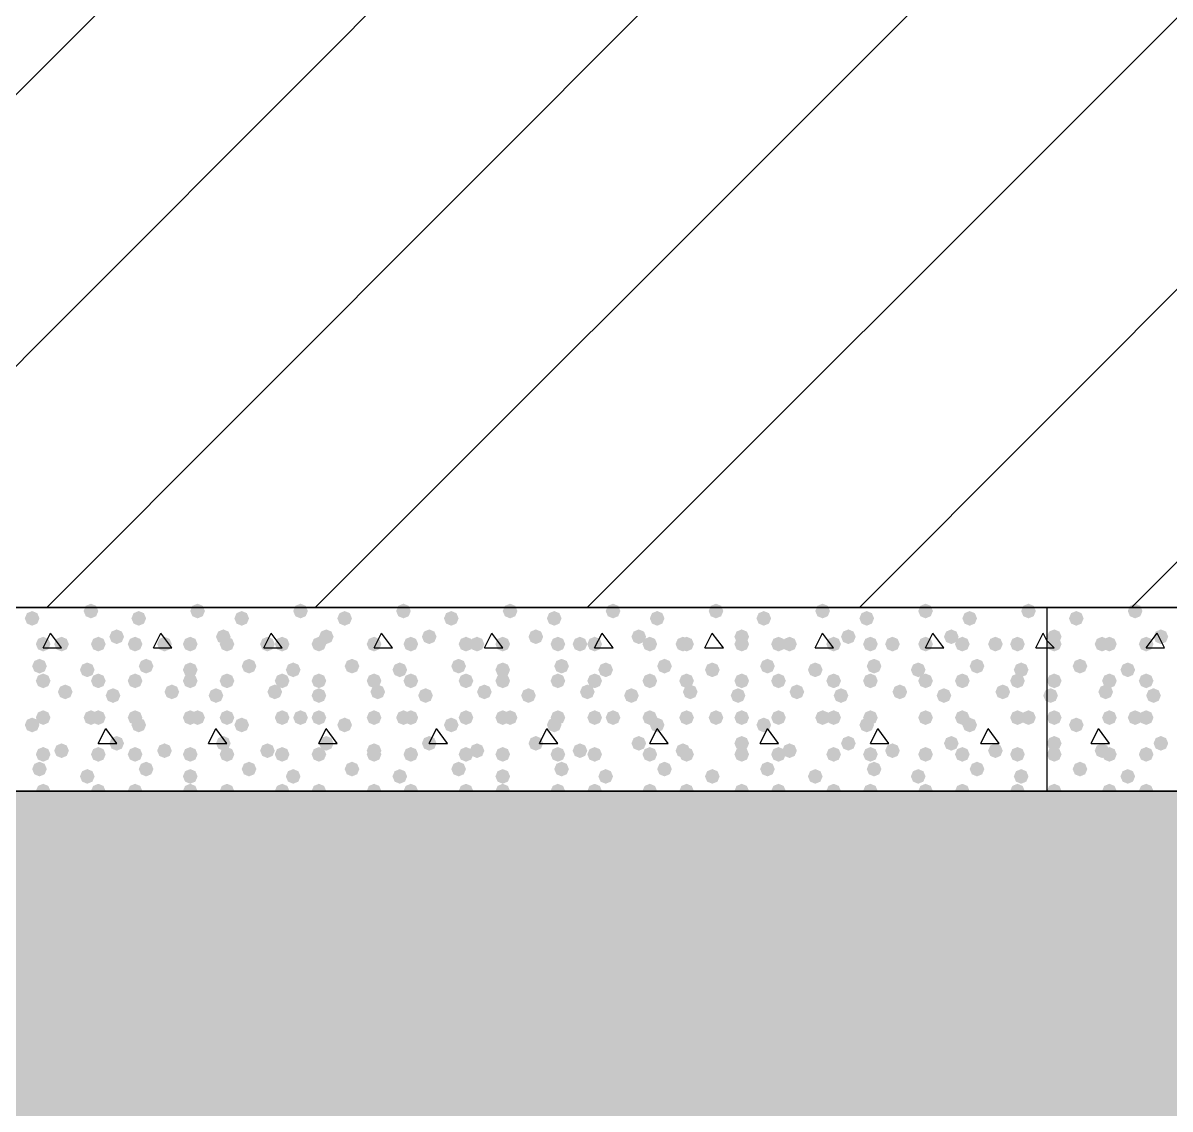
# Model space of a CAD drawing. Header units: millimetres. Extents: x 0 to 420, y 0 to 297.
# Drawn here: x 266.81 to 280.01, y 138.96 to 151.47 of the extents above; entities that cross this region are included whole.
import ezdxf

# ---------------------------------------------------------------- set-up
doc = ezdxf.new("R2010")
doc.units = ezdxf.units.MM
doc.layers.get('0').update_dxf_attribs({"linetype": 'CONTINUOUS'})

msp = doc.modelspace()

# ---------------------------------------------------------------- hatches: boundary and pattern name
at = {"true_color": 0x000008}
for points in [[(267.673667, 144.695333), (267.648796, 144.635537), (267.589, 144.610667), (267.529204, 144.635537), (267.504333, 144.695333), (267.529204, 144.755129), (267.589, 144.78), (267.648796, 144.755129)], [(268.901333, 144.695333), (268.876463, 144.635537), (268.816667, 144.610667), (268.756871, 144.635537), (268.732, 144.695333), (268.756871, 144.755129), (268.816667, 144.78), (268.876462, 144.755129)], [(270.086667, 144.695333), (270.061796, 144.635537), (270.002, 144.610667), (269.942204, 144.635537), (269.917333, 144.695333), (269.942204, 144.755129), (270.002, 144.78), (270.061796, 144.755129)], [(271.272, 144.695333), (271.247129, 144.635537), (271.187333, 144.610667), (271.127538, 144.635537), (271.102667, 144.695333), (271.127537, 144.755129), (271.187333, 144.78), (271.247129, 144.755129)], [(272.499667, 144.695333), (272.474796, 144.635537), (272.415, 144.610667), (272.355204, 144.635537), (272.330333, 144.695333), (272.355204, 144.755129), (272.415, 144.78), (272.474796, 144.755129)], [(273.685, 144.695333), (273.660129, 144.635537), (273.600333, 144.610667), (273.540538, 144.635537), (273.515667, 144.695333), (273.540537, 144.755129), (273.600333, 144.78), (273.660129, 144.755129)], [(274.870333, 144.695333), (274.845462, 144.635537), (274.785667, 144.610667), (274.725871, 144.635537), (274.701, 144.695333), (274.725871, 144.755129), (274.785667, 144.78), (274.845462, 144.755129)], [(276.098, 144.695333), (276.073129, 144.635537), (276.013333, 144.610667), (275.953538, 144.635537), (275.928667, 144.695333), (275.953537, 144.755129), (276.013333, 144.78), (276.073129, 144.755129)], [(277.283333, 144.695333), (277.258462, 144.635537), (277.198667, 144.610667), (277.138871, 144.635537), (277.114, 144.695333), (277.138871, 144.755129), (277.198667, 144.78), (277.258462, 144.755129)], [(278.468667, 144.695333), (278.443796, 144.635537), (278.384, 144.610667), (278.324204, 144.635537), (278.299333, 144.695333), (278.324204, 144.755129), (278.384, 144.78), (278.443796, 144.755129)], [(266.996333, 144.610667), (266.971462, 144.550871), (266.911667, 144.526), (266.851871, 144.550871), (266.827, 144.610667), (266.851871, 144.670462), (266.911667, 144.695333), (266.971462, 144.670463)], [(268.224, 144.610667), (268.199129, 144.550871), (268.139333, 144.526), (268.079538, 144.550871), (268.054667, 144.610667), (268.079537, 144.670462), (268.139333, 144.695333), (268.199129, 144.670463)], [(269.409333, 144.610667), (269.384462, 144.550871), (269.324667, 144.526), (269.264871, 144.550871), (269.24, 144.610667), (269.264871, 144.670462), (269.324667, 144.695333), (269.384462, 144.670463)], [(270.594667, 144.610667), (270.569796, 144.550871), (270.51, 144.526), (270.450204, 144.550871), (270.425333, 144.610667), (270.450204, 144.670462), (270.51, 144.695333), (270.569796, 144.670463)], [(271.822333, 144.610667), (271.797462, 144.550871), (271.737667, 144.526), (271.677871, 144.550871), (271.653, 144.610667), (271.677871, 144.670462), (271.737667, 144.695333), (271.797462, 144.670463)], [(273.007667, 144.610667), (272.982796, 144.550871), (272.923, 144.526), (272.863204, 144.550871), (272.838333, 144.610667), (272.863204, 144.670462), (272.923, 144.695333), (272.982796, 144.670463)], [(274.193, 144.610667), (274.168129, 144.550871), (274.108333, 144.526), (274.048537, 144.550871), (274.023667, 144.610667), (274.048537, 144.670462), (274.108333, 144.695333), (274.168129, 144.670463)], [(275.420667, 144.610667), (275.395796, 144.550871), (275.336, 144.526), (275.276204, 144.550871), (275.251333, 144.610667), (275.276204, 144.670462), (275.336, 144.695333), (275.395796, 144.670463)], [(276.606, 144.610667), (276.581129, 144.550871), (276.521333, 144.526), (276.461537, 144.550871), (276.436667, 144.610667), (276.461537, 144.670462), (276.521333, 144.695333), (276.581129, 144.670463)], [(277.791333, 144.610667), (277.766462, 144.550871), (277.706667, 144.526), (277.646871, 144.550871), (277.622, 144.610667), (277.646871, 144.670462), (277.706667, 144.695333), (277.766462, 144.670463)], [(267.123333, 144.314333), (267.098462, 144.254537), (267.038667, 144.229667), (266.978871, 144.254537), (266.954, 144.314333), (266.978871, 144.374129), (267.038667, 144.399), (267.098462, 144.374129)], [(267.335, 144.314333), (267.310129, 144.254537), (267.250333, 144.229667), (267.190538, 144.254537), (267.165667, 144.314333), (267.190537, 144.374129), (267.250333, 144.399), (267.310129, 144.374129)], [(267.758333, 144.314333), (267.733462, 144.254537), (267.673667, 144.229667), (267.613871, 144.254537), (267.589, 144.314333), (267.613871, 144.374129), (267.673667, 144.399), (267.733462, 144.374129)], [(267.97, 144.399), (267.945129, 144.339204), (267.885333, 144.314333), (267.825538, 144.339204), (267.800667, 144.399), (267.825537, 144.458796), (267.885333, 144.483667), (267.945129, 144.458796)], [(268.181667, 144.314333), (268.156796, 144.254537), (268.097, 144.229667), (268.037204, 144.254537), (268.012333, 144.314333), (268.037204, 144.374129), (268.097, 144.399), (268.156796, 144.374129)], [(268.520333, 144.314333), (268.495462, 144.254537), (268.435667, 144.229667), (268.375871, 144.254537), (268.351, 144.314333), (268.375871, 144.374129), (268.435667, 144.399), (268.495462, 144.374129)], [(268.816667, 144.314333), (268.791796, 144.254537), (268.732, 144.229667), (268.672204, 144.254537), (268.647333, 144.314333), (268.672204, 144.374129), (268.732, 144.399), (268.791796, 144.374129)], [(269.197667, 144.399), (269.172796, 144.339204), (269.113, 144.314333), (269.053204, 144.339204), (269.028333, 144.399), (269.053204, 144.458796), (269.113, 144.483667), (269.172796, 144.458796)], [(269.24, 144.314333), (269.215129, 144.254537), (269.155333, 144.229667), (269.095537, 144.254537), (269.070667, 144.314333), (269.095537, 144.374129), (269.155333, 144.399), (269.215129, 144.374129)], [(269.705667, 144.314333), (269.680796, 144.254537), (269.621, 144.229667), (269.561204, 144.254537), (269.536333, 144.314333), (269.561204, 144.374129), (269.621, 144.399), (269.680796, 144.374129)], [(269.875, 144.314333), (269.850129, 144.254537), (269.790333, 144.229667), (269.730537, 144.254537), (269.705667, 144.314333), (269.730537, 144.374129), (269.790333, 144.399), (269.850129, 144.374129)], [(270.298333, 144.314333), (270.273462, 144.254537), (270.213667, 144.229667), (270.153871, 144.254537), (270.129, 144.314333), (270.153871, 144.374129), (270.213667, 144.399), (270.273462, 144.374129)], [(270.383, 144.399), (270.358129, 144.339204), (270.298333, 144.314333), (270.238538, 144.339204), (270.213667, 144.399), (270.238537, 144.458796), (270.298333, 144.483667), (270.358129, 144.458796)], [(270.933333, 144.314333), (270.908462, 144.254537), (270.848667, 144.229667), (270.788871, 144.254537), (270.764, 144.314333), (270.788871, 144.374129), (270.848667, 144.399), (270.908462, 144.374129)], [(270.933333, 144.314333), (270.908462, 144.254537), (270.848667, 144.229667), (270.788871, 144.254537), (270.764, 144.314333), (270.788871, 144.374129), (270.848667, 144.399), (270.908462, 144.374129)], [(271.356667, 144.314333), (271.331796, 144.254537), (271.272, 144.229667), (271.212204, 144.254537), (271.187333, 144.314333), (271.212204, 144.374129), (271.272, 144.399), (271.331796, 144.374129)], [(271.568333, 144.399), (271.543463, 144.339204), (271.483667, 144.314333), (271.423871, 144.339204), (271.399, 144.399), (271.423871, 144.458796), (271.483667, 144.483667), (271.543462, 144.458796)], [(271.991667, 144.314333), (271.966796, 144.254537), (271.907, 144.229667), (271.847204, 144.254537), (271.822333, 144.314333), (271.847204, 144.374129), (271.907, 144.399), (271.966796, 144.374129)], [(272.118667, 144.314333), (272.093796, 144.254537), (272.034, 144.229667), (271.974204, 144.254537), (271.949333, 144.314333), (271.974204, 144.374129), (272.034, 144.399), (272.093796, 144.374129)], [(272.415, 144.314333), (272.390129, 144.254537), (272.330333, 144.229667), (272.270538, 144.254537), (272.245667, 144.314333), (272.270537, 144.374129), (272.330333, 144.399), (272.390129, 144.374129)], [(272.796, 144.399), (272.771129, 144.339204), (272.711333, 144.314333), (272.651538, 144.339204), (272.626667, 144.399), (272.651537, 144.458796), (272.711333, 144.483667), (272.771129, 144.458796)], [(273.05, 144.314333), (273.025129, 144.254537), (272.965333, 144.229667), (272.905538, 144.254537), (272.880667, 144.314333), (272.905537, 144.374129), (272.965333, 144.399), (273.025129, 144.374129)], [(273.304, 144.314333), (273.279129, 144.254537), (273.219333, 144.229667), (273.159538, 144.254537), (273.134667, 144.314333), (273.159537, 144.374129), (273.219333, 144.399), (273.279129, 144.374129)], [(273.473333, 144.314333), (273.448463, 144.254537), (273.388667, 144.229667), (273.328871, 144.254537), (273.304, 144.314333), (273.328871, 144.374129), (273.388667, 144.399), (273.448462, 144.374129)], [(273.981333, 144.399), (273.956462, 144.339204), (273.896667, 144.314333), (273.836871, 144.339204), (273.812, 144.399), (273.836871, 144.458796), (273.896667, 144.483667), (273.956462, 144.458796)], [(274.108333, 144.314333), (274.083463, 144.254537), (274.023667, 144.229667), (273.963871, 144.254537), (273.939, 144.314333), (273.963871, 144.374129), (274.023667, 144.399), (274.083462, 144.374129)], [(274.489333, 144.314333), (274.464462, 144.254537), (274.404667, 144.229667), (274.344871, 144.254537), (274.32, 144.314333), (274.344871, 144.374129), (274.404667, 144.399), (274.464462, 144.374129)], [(274.531667, 144.314333), (274.506796, 144.254537), (274.447, 144.229667), (274.387204, 144.254537), (274.362333, 144.314333), (274.387204, 144.374129), (274.447, 144.399), (274.506796, 144.374129)], [(275.166667, 144.399), (275.141796, 144.339204), (275.082, 144.314333), (275.022204, 144.339204), (274.997333, 144.399), (275.022204, 144.458796), (275.082, 144.483667), (275.141796, 144.458796)], [(275.166667, 144.314333), (275.141796, 144.254537), (275.082, 144.229667), (275.022204, 144.254537), (274.997333, 144.314333), (275.022204, 144.374129), (275.082, 144.399), (275.141796, 144.374129)], [(275.59, 144.314333), (275.565129, 144.254537), (275.505333, 144.229667), (275.445538, 144.254537), (275.420667, 144.314333), (275.445537, 144.374129), (275.505333, 144.399), (275.565129, 144.374129)], [(275.717, 144.314333), (275.692129, 144.254537), (275.632333, 144.229667), (275.572537, 144.254537), (275.547667, 144.314333), (275.572537, 144.374129), (275.632333, 144.399), (275.692129, 144.374129)], [(276.225, 144.314333), (276.200129, 144.254537), (276.140333, 144.229667), (276.080537, 144.254537), (276.055667, 144.314333), (276.080537, 144.374129), (276.140333, 144.399), (276.200129, 144.374129)], [(276.394333, 144.399), (276.369462, 144.339204), (276.309667, 144.314333), (276.249871, 144.339204), (276.225, 144.399), (276.249871, 144.458796), (276.309667, 144.483667), (276.369462, 144.458796)], [(276.648333, 144.314333), (276.623462, 144.254537), (276.563667, 144.229667), (276.503871, 144.254537), (276.479, 144.314333), (276.503871, 144.374129), (276.563667, 144.399), (276.623462, 144.374129)], [(276.902333, 144.314333), (276.877462, 144.254537), (276.817667, 144.229667), (276.757871, 144.254537), (276.733, 144.314333), (276.757871, 144.374129), (276.817667, 144.399), (276.877462, 144.374129)], [(277.283333, 144.314333), (277.258462, 144.254537), (277.198667, 144.229667), (277.138871, 144.254537), (277.114, 144.314333), (277.138871, 144.374129), (277.198667, 144.399), (277.258462, 144.374129)], [(277.579667, 144.399), (277.554796, 144.339204), (277.495, 144.314333), (277.435204, 144.339204), (277.410333, 144.399), (277.435204, 144.458796), (277.495, 144.483667), (277.554796, 144.458796)], [(277.706667, 144.314333), (277.681796, 144.254537), (277.622, 144.229667), (277.562204, 144.254537), (277.537333, 144.314333), (277.562204, 144.374129), (277.622, 144.399), (277.681796, 144.374129)], [(278.087667, 144.314333), (278.062796, 144.254537), (278.003, 144.229667), (277.943204, 144.254537), (277.918333, 144.314333), (277.943204, 144.374129), (278.003, 144.399), (278.062796, 144.374129)], [(278.341667, 144.314333), (278.316796, 144.254537), (278.257, 144.229667), (278.197204, 144.254537), (278.172333, 144.314333), (278.197204, 144.374129), (278.257, 144.399), (278.316796, 144.374129)], [(267.081, 144.060333), (267.056129, 144.000537), (266.996333, 143.975667), (266.936537, 144.000537), (266.911667, 144.060333), (266.936537, 144.120129), (266.996333, 144.145), (267.056129, 144.120129)], [(267.631333, 144.018), (267.606463, 143.958204), (267.546667, 143.933333), (267.486871, 143.958204), (267.462, 144.018), (267.486871, 144.077796), (267.546667, 144.102667), (267.606462, 144.077796)], [(268.308667, 144.060333), (268.283796, 144.000537), (268.224, 143.975667), (268.164204, 144.000537), (268.139333, 144.060333), (268.164204, 144.120129), (268.224, 144.145), (268.283796, 144.120129)], [(268.816667, 144.018), (268.791796, 143.958204), (268.732, 143.933333), (268.672204, 143.958204), (268.647333, 144.018), (268.672204, 144.077796), (268.732, 144.102667), (268.791796, 144.077796)], [(269.494, 144.060333), (269.469129, 144.000537), (269.409333, 143.975667), (269.349538, 144.000537), (269.324667, 144.060333), (269.349537, 144.120129), (269.409333, 144.145), (269.469129, 144.120129)], [(270.002, 144.018), (269.977129, 143.958204), (269.917333, 143.933333), (269.857538, 143.958204), (269.832667, 144.018), (269.857537, 144.077796), (269.917333, 144.102667), (269.977129, 144.077796)], [(270.679333, 144.060333), (270.654463, 144.000537), (270.594667, 143.975667), (270.534871, 144.000537), (270.51, 144.060333), (270.534871, 144.120129), (270.594667, 144.145), (270.654462, 144.120129)], [(271.229667, 144.018), (271.204796, 143.958204), (271.145, 143.933333), (271.085204, 143.958204), (271.060333, 144.018), (271.085204, 144.077796), (271.145, 144.102667), (271.204796, 144.077796)], [(271.907, 144.060333), (271.882129, 144.000537), (271.822333, 143.975667), (271.762538, 144.000537), (271.737667, 144.060333), (271.762537, 144.120129), (271.822333, 144.145), (271.882129, 144.120129)], [(272.415, 144.018), (272.390129, 143.958204), (272.330333, 143.933333), (272.270538, 143.958204), (272.245667, 144.018), (272.270537, 144.077796), (272.330333, 144.102667), (272.390129, 144.077796)], [(273.092333, 144.060333), (273.067462, 144.000537), (273.007667, 143.975667), (272.947871, 144.000537), (272.923, 144.060333), (272.947871, 144.120129), (273.007667, 144.145), (273.067462, 144.120129)], [(273.600333, 144.018), (273.575462, 143.958204), (273.515667, 143.933333), (273.455871, 143.958204), (273.431, 144.018), (273.455871, 144.077796), (273.515667, 144.102667), (273.575462, 144.077796)], [(274.277667, 144.060333), (274.252796, 144.000537), (274.193, 143.975667), (274.133204, 144.000537), (274.108333, 144.060333), (274.133204, 144.120129), (274.193, 144.145), (274.252796, 144.120129)], [(274.828, 144.018), (274.803129, 143.958204), (274.743333, 143.933333), (274.683538, 143.958204), (274.658667, 144.018), (274.683537, 144.077796), (274.743333, 144.102667), (274.803129, 144.077796)], [(275.463, 144.060333), (275.438129, 144.000537), (275.378333, 143.975667), (275.318537, 144.000537), (275.293667, 144.060333), (275.318537, 144.120129), (275.378333, 144.145), (275.438129, 144.120129)], [(276.013333, 144.018), (275.988462, 143.958204), (275.928667, 143.933333), (275.868871, 143.958204), (275.844, 144.018), (275.868871, 144.077796), (275.928667, 144.102667), (275.988462, 144.077796)], [(276.690667, 144.060333), (276.665796, 144.000537), (276.606, 143.975667), (276.546204, 144.000537), (276.521333, 144.060333), (276.546204, 144.120129), (276.606, 144.145), (276.665796, 144.120129)], [(277.198667, 144.018), (277.173796, 143.958204), (277.114, 143.933333), (277.054204, 143.958204), (277.029333, 144.018), (277.054204, 144.077796), (277.114, 144.102667), (277.173796, 144.077796)], [(277.876, 144.060333), (277.851129, 144.000537), (277.791333, 143.975667), (277.731537, 144.000537), (277.706667, 144.060333), (277.731537, 144.120129), (277.791333, 144.145), (277.851129, 144.120129)], [(278.384, 144.018), (278.359129, 143.958204), (278.299333, 143.933333), (278.239537, 143.958204), (278.214667, 144.018), (278.239537, 144.077796), (278.299333, 144.102667), (278.359129, 144.077796)], [(267.123333, 143.891), (267.098462, 143.831204), (267.038667, 143.806333), (266.978871, 143.831204), (266.954, 143.891), (266.978871, 143.950796), (267.038667, 143.975667), (267.098462, 143.950796)], [(267.758333, 143.891), (267.733462, 143.831204), (267.673667, 143.806333), (267.613871, 143.831204), (267.589, 143.891), (267.613871, 143.950796), (267.673667, 143.975667), (267.733462, 143.950796)], [(268.181667, 143.891), (268.156796, 143.831204), (268.097, 143.806333), (268.037204, 143.831204), (268.012333, 143.891), (268.037204, 143.950796), (268.097, 143.975667), (268.156796, 143.950796)], [(268.816667, 143.891), (268.791796, 143.831204), (268.732, 143.806333), (268.672204, 143.831204), (268.647333, 143.891), (268.672204, 143.950796), (268.732, 143.975667), (268.791796, 143.950796)], [(269.24, 143.891), (269.215129, 143.831204), (269.155333, 143.806333), (269.095537, 143.831204), (269.070667, 143.891), (269.095537, 143.950796), (269.155333, 143.975667), (269.215129, 143.950796)], [(269.875, 143.891), (269.850129, 143.831204), (269.790333, 143.806333), (269.730537, 143.831204), (269.705667, 143.891), (269.730537, 143.950796), (269.790333, 143.975667), (269.850129, 143.950796)], [(270.298333, 143.891), (270.273462, 143.831204), (270.213667, 143.806333), (270.153871, 143.831204), (270.129, 143.891), (270.153871, 143.950796), (270.213667, 143.975667), (270.273462, 143.950796)], [(270.933333, 143.891), (270.908462, 143.831204), (270.848667, 143.806333), (270.788871, 143.831204), (270.764, 143.891), (270.788871, 143.950796), (270.848667, 143.975667), (270.908462, 143.950796)], [(271.356667, 143.891), (271.331796, 143.831204), (271.272, 143.806333), (271.212204, 143.831204), (271.187333, 143.891), (271.212204, 143.950796), (271.272, 143.975667), (271.331796, 143.950796)], [(271.991667, 143.891), (271.966796, 143.831204), (271.907, 143.806333), (271.847204, 143.831204), (271.822333, 143.891), (271.847204, 143.950796), (271.907, 143.975667), (271.966796, 143.950796)], [(272.415, 143.891), (272.390129, 143.831204), (272.330333, 143.806333), (272.270538, 143.831204), (272.245667, 143.891), (272.270537, 143.950796), (272.330333, 143.975667), (272.390129, 143.950796)], [(273.05, 143.891), (273.025129, 143.831204), (272.965333, 143.806333), (272.905538, 143.831204), (272.880667, 143.891), (272.905537, 143.950796), (272.965333, 143.975667), (273.025129, 143.950796)], [(273.473333, 143.891), (273.448463, 143.831204), (273.388667, 143.806333), (273.328871, 143.831204), (273.304, 143.891), (273.328871, 143.950796), (273.388667, 143.975667), (273.448462, 143.950796)], [(274.108333, 143.891), (274.083463, 143.831204), (274.023667, 143.806333), (273.963871, 143.831204), (273.939, 143.891), (273.963871, 143.950796), (274.023667, 143.975667), (274.083462, 143.950796)], [(274.531667, 143.891), (274.506796, 143.831204), (274.447, 143.806333), (274.387204, 143.831204), (274.362333, 143.891), (274.387204, 143.950796), (274.447, 143.975667), (274.506796, 143.950796)], [(275.166667, 143.891), (275.141796, 143.831204), (275.082, 143.806333), (275.022204, 143.831204), (274.997333, 143.891), (275.022204, 143.950796), (275.082, 143.975667), (275.141796, 143.950796)], [(275.59, 143.891), (275.565129, 143.831204), (275.505333, 143.806333), (275.445538, 143.831204), (275.420667, 143.891), (275.445537, 143.950796), (275.505333, 143.975667), (275.565129, 143.950796)], [(276.225, 143.891), (276.200129, 143.831204), (276.140333, 143.806333), (276.080537, 143.831204), (276.055667, 143.891), (276.080537, 143.950796), (276.140333, 143.975667), (276.200129, 143.950796)], [(276.648333, 143.891), (276.623462, 143.831204), (276.563667, 143.806333), (276.503871, 143.831204), (276.479, 143.891), (276.503871, 143.950796), (276.563667, 143.975667), (276.623462, 143.950796)], [(277.283333, 143.891), (277.258462, 143.831204), (277.198667, 143.806333), (277.138871, 143.831204), (277.114, 143.891), (277.138871, 143.950796), (277.198667, 143.975667), (277.258462, 143.950796)], [(277.706667, 143.891), (277.681796, 143.831204), (277.622, 143.806333), (277.562204, 143.831204), (277.537333, 143.891), (277.562204, 143.950796), (277.622, 143.975667), (277.681796, 143.950796)], [(278.341667, 143.891), (278.316796, 143.831204), (278.257, 143.806333), (278.197204, 143.831204), (278.172333, 143.891), (278.197204, 143.950796), (278.257, 143.975667), (278.316796, 143.950796)], [(267.377333, 143.764), (267.352463, 143.704204), (267.292667, 143.679333), (267.232871, 143.704204), (267.208, 143.764), (267.232871, 143.823796), (267.292667, 143.848667), (267.352462, 143.823796)], [(268.605, 143.764), (268.580129, 143.704204), (268.520333, 143.679333), (268.460537, 143.704204), (268.435667, 143.764), (268.460537, 143.823796), (268.520333, 143.848667), (268.580129, 143.823796)], [(269.790333, 143.764), (269.765463, 143.704204), (269.705667, 143.679333), (269.645871, 143.704204), (269.621, 143.764), (269.645871, 143.823796), (269.705667, 143.848667), (269.765462, 143.823796)], [(270.975667, 143.764), (270.950796, 143.704204), (270.891, 143.679333), (270.831204, 143.704204), (270.806333, 143.764), (270.831204, 143.823796), (270.891, 143.848667), (270.950796, 143.823796)], [(272.203333, 143.764), (272.178463, 143.704204), (272.118667, 143.679333), (272.058871, 143.704204), (272.034, 143.764), (272.058871, 143.823796), (272.118667, 143.848667), (272.178462, 143.823796)], [(273.388667, 143.764), (273.363796, 143.704204), (273.304, 143.679333), (273.244204, 143.704204), (273.219333, 143.764), (273.244204, 143.823796), (273.304, 143.848667), (273.363796, 143.823796)], [(274.574, 143.764), (274.549129, 143.704204), (274.489333, 143.679333), (274.429538, 143.704204), (274.404667, 143.764), (274.429537, 143.823796), (274.489333, 143.848667), (274.549129, 143.823796)], [(275.801667, 143.764), (275.776796, 143.704204), (275.717, 143.679333), (275.657204, 143.704204), (275.632333, 143.764), (275.657204, 143.823796), (275.717, 143.848667), (275.776796, 143.823796)], [(276.987, 143.764), (276.962129, 143.704204), (276.902333, 143.679333), (276.842538, 143.704204), (276.817667, 143.764), (276.842537, 143.823796), (276.902333, 143.848667), (276.962129, 143.823796)], [(278.172333, 143.764), (278.147462, 143.704204), (278.087667, 143.679333), (278.027871, 143.704204), (278.003, 143.764), (278.027871, 143.823796), (278.087667, 143.848667), (278.147462, 143.823796)], [(267.927667, 143.721667), (267.902796, 143.661871), (267.843, 143.637), (267.783204, 143.661871), (267.758333, 143.721667), (267.783204, 143.781462), (267.843, 143.806333), (267.902796, 143.781463)], [(269.113, 143.721667), (269.088129, 143.661871), (269.028333, 143.637), (268.968538, 143.661871), (268.943667, 143.721667), (268.968537, 143.781462), (269.028333, 143.806333), (269.088129, 143.781463)], [(270.298333, 143.721667), (270.273462, 143.661871), (270.213667, 143.637), (270.153871, 143.661871), (270.129, 143.721667), (270.153871, 143.781462), (270.213667, 143.806333), (270.273462, 143.781463)], [(271.526, 143.721667), (271.501129, 143.661871), (271.441333, 143.637), (271.381538, 143.661871), (271.356667, 143.721667), (271.381537, 143.781462), (271.441333, 143.806333), (271.501129, 143.781463)], [(272.711333, 143.721667), (272.686462, 143.661871), (272.626667, 143.637), (272.566871, 143.661871), (272.542, 143.721667), (272.566871, 143.781462), (272.626667, 143.806333), (272.686462, 143.781463)], [(273.896667, 143.721667), (273.871796, 143.661871), (273.812, 143.637), (273.752204, 143.661871), (273.727333, 143.721667), (273.752204, 143.781462), (273.812, 143.806333), (273.871796, 143.781463)], [(275.124333, 143.721667), (275.099462, 143.661871), (275.039667, 143.637), (274.979871, 143.661871), (274.955, 143.721667), (274.979871, 143.781462), (275.039667, 143.806333), (275.099462, 143.781463)], [(276.309667, 143.721667), (276.284796, 143.661871), (276.225, 143.637), (276.165204, 143.661871), (276.140333, 143.721667), (276.165204, 143.781462), (276.225, 143.806333), (276.284796, 143.781463)], [(277.495, 143.721667), (277.470129, 143.661871), (277.410333, 143.637), (277.350537, 143.661871), (277.325667, 143.721667), (277.350537, 143.781462), (277.410333, 143.806333), (277.470129, 143.781463)], [(266.996333, 143.383), (266.971462, 143.323204), (266.911667, 143.298333), (266.851871, 143.323204), (266.827, 143.383), (266.851871, 143.442796), (266.911667, 143.467667), (266.971462, 143.442796)], [(267.123333, 143.467667), (267.098462, 143.407871), (267.038667, 143.383), (266.978871, 143.407871), (266.954, 143.467667), (266.978871, 143.527462), (267.038667, 143.552333), (267.098462, 143.527463)], [(267.673667, 143.467667), (267.648796, 143.407871), (267.589, 143.383), (267.529204, 143.407871), (267.504333, 143.467667), (267.529204, 143.527462), (267.589, 143.552333), (267.648796, 143.527463)], [(267.758333, 143.467667), (267.733462, 143.407871), (267.673667, 143.383), (267.613871, 143.407871), (267.589, 143.467667), (267.613871, 143.527462), (267.673667, 143.552333), (267.733462, 143.527463)], [(268.181667, 143.467667), (268.156796, 143.407871), (268.097, 143.383), (268.037204, 143.407871), (268.012333, 143.467667), (268.037204, 143.527462), (268.097, 143.552333), (268.156796, 143.527463)], [(268.224, 143.383), (268.199129, 143.323204), (268.139333, 143.298333), (268.079538, 143.323204), (268.054667, 143.383), (268.079537, 143.442796), (268.139333, 143.467667), (268.199129, 143.442796)], [(268.816667, 143.467667), (268.791796, 143.407871), (268.732, 143.383), (268.672204, 143.407871), (268.647333, 143.467667), (268.672204, 143.527462), (268.732, 143.552333), (268.791796, 143.527463)], [(268.901333, 143.467667), (268.876463, 143.407871), (268.816667, 143.383), (268.756871, 143.407871), (268.732, 143.467667), (268.756871, 143.527462), (268.816667, 143.552333), (268.876462, 143.527463)], [(269.24, 143.467667), (269.215129, 143.407871), (269.155333, 143.383), (269.095537, 143.407871), (269.070667, 143.467667), (269.095537, 143.527462), (269.155333, 143.552333), (269.215129, 143.527463)], [(269.409333, 143.383), (269.384462, 143.323204), (269.324667, 143.298333), (269.264871, 143.323204), (269.24, 143.383), (269.264871, 143.442796), (269.324667, 143.467667), (269.384462, 143.442796)], [(269.875, 143.467667), (269.850129, 143.407871), (269.790333, 143.383), (269.730537, 143.407871), (269.705667, 143.467667), (269.730537, 143.527462), (269.790333, 143.552333), (269.850129, 143.527463)], [(270.086667, 143.467667), (270.061796, 143.407871), (270.002, 143.383), (269.942204, 143.407871), (269.917333, 143.467667), (269.942204, 143.527462), (270.002, 143.552333), (270.061796, 143.527463)], [(270.298333, 143.467667), (270.273462, 143.407871), (270.213667, 143.383), (270.153871, 143.407871), (270.129, 143.467667), (270.153871, 143.527462), (270.213667, 143.552333), (270.273462, 143.527463)], [(270.594667, 143.383), (270.569796, 143.323204), (270.51, 143.298333), (270.450204, 143.323204), (270.425333, 143.383), (270.450204, 143.442796), (270.51, 143.467667), (270.569796, 143.442796)], [(270.933333, 143.467667), (270.908462, 143.407871), (270.848667, 143.383), (270.788871, 143.407871), (270.764, 143.467667), (270.788871, 143.527462), (270.848667, 143.552333), (270.908462, 143.527463)], [(271.272, 143.467667), (271.247129, 143.407871), (271.187333, 143.383), (271.127538, 143.407871), (271.102667, 143.467667), (271.127537, 143.527462), (271.187333, 143.552333), (271.247129, 143.527463)], [(271.356667, 143.467667), (271.331796, 143.407871), (271.272, 143.383), (271.212204, 143.407871), (271.187333, 143.467667), (271.212204, 143.527462), (271.272, 143.552333), (271.331796, 143.527463)], [(271.822333, 143.383), (271.797462, 143.323204), (271.737667, 143.298333), (271.677871, 143.323204), (271.653, 143.383), (271.677871, 143.442796), (271.737667, 143.467667), (271.797462, 143.442796)], [(271.991667, 143.467667), (271.966796, 143.407871), (271.907, 143.383), (271.847204, 143.407871), (271.822333, 143.467667), (271.847204, 143.527462), (271.907, 143.552333), (271.966796, 143.527463)], [(272.415, 143.467667), (272.390129, 143.407871), (272.330333, 143.383), (272.270538, 143.407871), (272.245667, 143.467667), (272.270537, 143.527462), (272.330333, 143.552333), (272.390129, 143.527463)], [(272.499667, 143.467667), (272.474796, 143.407871), (272.415, 143.383), (272.355204, 143.407871), (272.330333, 143.467667), (272.355204, 143.527462), (272.415, 143.552333), (272.474796, 143.527463)], [(273.007667, 143.383), (272.982796, 143.323204), (272.923, 143.298333), (272.863204, 143.323204), (272.838333, 143.383), (272.863204, 143.442796), (272.923, 143.467667), (272.982796, 143.442796)], [(273.05, 143.467667), (273.025129, 143.407871), (272.965333, 143.383), (272.905538, 143.407871), (272.880667, 143.467667), (272.905537, 143.527462), (272.965333, 143.552333), (273.025129, 143.527463)], [(273.473333, 143.467667), (273.448463, 143.407871), (273.388667, 143.383), (273.328871, 143.407871), (273.304, 143.467667), (273.328871, 143.527462), (273.388667, 143.552333), (273.448462, 143.527463)], [(273.685, 143.467667), (273.660129, 143.407871), (273.600333, 143.383), (273.540538, 143.407871), (273.515667, 143.467667), (273.540537, 143.527462), (273.600333, 143.552333), (273.660129, 143.527463)], [(274.108333, 143.467667), (274.083463, 143.407871), (274.023667, 143.383), (273.963871, 143.407871), (273.939, 143.467667), (273.963871, 143.527462), (274.023667, 143.552333), (274.083462, 143.527463)], [(274.193, 143.383), (274.168129, 143.323204), (274.108333, 143.298333), (274.048537, 143.323204), (274.023667, 143.383), (274.048537, 143.442796), (274.108333, 143.467667), (274.168129, 143.442796)], [(274.531667, 143.467667), (274.506796, 143.407871), (274.447, 143.383), (274.387204, 143.407871), (274.362333, 143.467667), (274.387204, 143.527462), (274.447, 143.552333), (274.506796, 143.527463)], [(274.870333, 143.467667), (274.845462, 143.407871), (274.785667, 143.383), (274.725871, 143.407871), (274.701, 143.467667), (274.725871, 143.527462), (274.785667, 143.552333), (274.845462, 143.527463)], [(275.166667, 143.467667), (275.141796, 143.407871), (275.082, 143.383), (275.022204, 143.407871), (274.997333, 143.467667), (275.022204, 143.527462), (275.082, 143.552333), (275.141796, 143.527463)], [(275.420667, 143.383), (275.395796, 143.323204), (275.336, 143.298333), (275.276204, 143.323204), (275.251333, 143.383), (275.276204, 143.442796), (275.336, 143.467667), (275.395796, 143.442796)], [(275.59, 143.467667), (275.565129, 143.407871), (275.505333, 143.383), (275.445538, 143.407871), (275.420667, 143.467667), (275.445537, 143.527462), (275.505333, 143.552333), (275.565129, 143.527463)], [(276.098, 143.467667), (276.073129, 143.407871), (276.013333, 143.383), (275.953538, 143.407871), (275.928667, 143.467667), (275.953537, 143.527462), (276.013333, 143.552333), (276.073129, 143.527463)], [(276.225, 143.467667), (276.200129, 143.407871), (276.140333, 143.383), (276.080537, 143.407871), (276.055667, 143.467667), (276.080537, 143.527462), (276.140333, 143.552333), (276.200129, 143.527463)], [(276.606, 143.383), (276.581129, 143.323204), (276.521333, 143.298333), (276.461537, 143.323204), (276.436667, 143.383), (276.461537, 143.442796), (276.521333, 143.467667), (276.581129, 143.442796)], [(276.648333, 143.467667), (276.623462, 143.407871), (276.563667, 143.383), (276.503871, 143.407871), (276.479, 143.467667), (276.503871, 143.527462), (276.563667, 143.552333), (276.623462, 143.527463)], [(277.283333, 143.467667), (277.258462, 143.407871), (277.198667, 143.383), (277.138871, 143.407871), (277.114, 143.467667), (277.138871, 143.527462), (277.198667, 143.552333), (277.258462, 143.527463)], [(277.283333, 143.467667), (277.258462, 143.407871), (277.198667, 143.383), (277.138871, 143.407871), (277.114, 143.467667), (277.138871, 143.527462), (277.198667, 143.552333), (277.258462, 143.527463)], [(277.706667, 143.467667), (277.681796, 143.407871), (277.622, 143.383), (277.562204, 143.407871), (277.537333, 143.467667), (277.562204, 143.527462), (277.622, 143.552333), (277.681796, 143.527463)], [(277.791333, 143.383), (277.766462, 143.323204), (277.706667, 143.298333), (277.646871, 143.323204), (277.622, 143.383), (277.646871, 143.442796), (277.706667, 143.467667), (277.766462, 143.442796)], [(278.341667, 143.467667), (278.316796, 143.407871), (278.257, 143.383), (278.197204, 143.407871), (278.172333, 143.467667), (278.197204, 143.527462), (278.257, 143.552333), (278.316796, 143.527463)], [(278.468667, 143.467667), (278.443796, 143.407871), (278.384, 143.383), (278.324204, 143.407871), (278.299333, 143.467667), (278.324204, 143.527462), (278.384, 143.552333), (278.443796, 143.527463)], [(267.97, 143.171333), (267.945129, 143.111537), (267.885333, 143.086667), (267.825538, 143.111537), (267.800667, 143.171333), (267.825537, 143.231129), (267.885333, 143.256), (267.945129, 143.231129)], [(269.197667, 143.171333), (269.172796, 143.111537), (269.113, 143.086667), (269.053204, 143.111537), (269.028333, 143.171333), (269.053204, 143.231129), (269.113, 143.256), (269.172796, 143.231129)], [(270.383, 143.171333), (270.358129, 143.111537), (270.298333, 143.086667), (270.238538, 143.111537), (270.213667, 143.171333), (270.238537, 143.231129), (270.298333, 143.256), (270.358129, 143.231129)], [(271.568333, 143.171333), (271.543463, 143.111537), (271.483667, 143.086667), (271.423871, 143.111537), (271.399, 143.171333), (271.423871, 143.231129), (271.483667, 143.256), (271.543462, 143.231129)], [(272.796, 143.171333), (272.771129, 143.111537), (272.711333, 143.086667), (272.651538, 143.111537), (272.626667, 143.171333), (272.651537, 143.231129), (272.711333, 143.256), (272.771129, 143.231129)], [(273.981333, 143.171333), (273.956462, 143.111537), (273.896667, 143.086667), (273.836871, 143.111537), (273.812, 143.171333), (273.836871, 143.231129), (273.896667, 143.256), (273.956462, 143.231129)], [(275.166667, 143.171333), (275.141796, 143.111537), (275.082, 143.086667), (275.022204, 143.111537), (274.997333, 143.171333), (275.022204, 143.231129), (275.082, 143.256), (275.141796, 143.231129)], [(276.394333, 143.171333), (276.369462, 143.111537), (276.309667, 143.086667), (276.249871, 143.111537), (276.225, 143.171333), (276.249871, 143.231129), (276.309667, 143.256), (276.369462, 143.231129)], [(277.579667, 143.171333), (277.554796, 143.111537), (277.495, 143.086667), (277.435204, 143.111537), (277.410333, 143.171333), (277.435204, 143.231129), (277.495, 143.256), (277.554796, 143.231129)], [(267.123333, 143.044333), (267.098462, 142.984537), (267.038667, 142.959667), (266.978871, 142.984537), (266.954, 143.044333), (266.978871, 143.104129), (267.038667, 143.129), (267.098462, 143.104129)], [(267.335, 143.086667), (267.310129, 143.026871), (267.250333, 143.002), (267.190538, 143.026871), (267.165667, 143.086667), (267.190537, 143.146462), (267.250333, 143.171333), (267.310129, 143.146463)], [(267.758333, 143.044333), (267.733462, 142.984537), (267.673667, 142.959667), (267.613871, 142.984537), (267.589, 143.044333), (267.613871, 143.104129), (267.673667, 143.129), (267.733462, 143.104129)], [(268.181667, 143.044333), (268.156796, 142.984537), (268.097, 142.959667), (268.037204, 142.984537), (268.012333, 143.044333), (268.037204, 143.104129), (268.097, 143.129), (268.156796, 143.104129)], [(268.520333, 143.086667), (268.495462, 143.026871), (268.435667, 143.002), (268.375871, 143.026871), (268.351, 143.086667), (268.375871, 143.146462), (268.435667, 143.171333), (268.495462, 143.146463)], [(268.816667, 143.044333), (268.791796, 142.984537), (268.732, 142.959667), (268.672204, 142.984537), (268.647333, 143.044333), (268.672204, 143.104129), (268.732, 143.129), (268.791796, 143.104129)], [(269.24, 143.044333), (269.215129, 142.984537), (269.155333, 142.959667), (269.095537, 142.984537), (269.070667, 143.044333), (269.095537, 143.104129), (269.155333, 143.129), (269.215129, 143.104129)], [(269.705667, 143.086667), (269.680796, 143.026871), (269.621, 143.002), (269.561204, 143.026871), (269.536333, 143.086667), (269.561204, 143.146462), (269.621, 143.171333), (269.680796, 143.146463)], [(269.875, 143.044333), (269.850129, 142.984537), (269.790333, 142.959667), (269.730537, 142.984537), (269.705667, 143.044333), (269.730537, 143.104129), (269.790333, 143.129), (269.850129, 143.104129)], [(270.298333, 143.044333), (270.273462, 142.984537), (270.213667, 142.959667), (270.153871, 142.984537), (270.129, 143.044333), (270.153871, 143.104129), (270.213667, 143.129), (270.273462, 143.104129)], [(270.933333, 143.086667), (270.908462, 143.026871), (270.848667, 143.002), (270.788871, 143.026871), (270.764, 143.086667), (270.788871, 143.146462), (270.848667, 143.171333), (270.908462, 143.146463)], [(270.933333, 143.044333), (270.908462, 142.984537), (270.848667, 142.959667), (270.788871, 142.984537), (270.764, 143.044333), (270.788871, 143.104129), (270.848667, 143.129), (270.908462, 143.104129)], [(271.356667, 143.044333), (271.331796, 142.984537), (271.272, 142.959667), (271.212204, 142.984537), (271.187333, 143.044333), (271.212204, 143.104129), (271.272, 143.129), (271.331796, 143.104129)], [(271.991667, 143.044333), (271.966796, 142.984537), (271.907, 142.959667), (271.847204, 142.984537), (271.822333, 143.044333), (271.847204, 143.104129), (271.907, 143.129), (271.966796, 143.104129)], [(272.118667, 143.086667), (272.093796, 143.026871), (272.034, 143.002), (271.974204, 143.026871), (271.949333, 143.086667), (271.974204, 143.146462), (272.034, 143.171333), (272.093796, 143.146463)], [(272.415, 143.044333), (272.390129, 142.984537), (272.330333, 142.959667), (272.270538, 142.984537), (272.245667, 143.044333), (272.270537, 143.104129), (272.330333, 143.129), (272.390129, 143.104129)], [(273.05, 143.044333), (273.025129, 142.984537), (272.965333, 142.959667), (272.905538, 142.984537), (272.880667, 143.044333), (272.905537, 143.104129), (272.965333, 143.129), (273.025129, 143.104129)], [(273.304, 143.086667), (273.279129, 143.026871), (273.219333, 143.002), (273.159538, 143.026871), (273.134667, 143.086667), (273.159537, 143.146462), (273.219333, 143.171333), (273.279129, 143.146463)], [(273.473333, 143.044333), (273.448463, 142.984537), (273.388667, 142.959667), (273.328871, 142.984537), (273.304, 143.044333), (273.328871, 143.104129), (273.388667, 143.129), (273.448462, 143.104129)], [(274.108333, 143.044333), (274.083463, 142.984537), (274.023667, 142.959667), (273.963871, 142.984537), (273.939, 143.044333), (273.963871, 143.104129), (274.023667, 143.129), (274.083462, 143.104129)], [(274.489333, 143.086667), (274.464462, 143.026871), (274.404667, 143.002), (274.344871, 143.026871), (274.32, 143.086667), (274.344871, 143.146462), (274.404667, 143.171333), (274.464462, 143.146463)], [(274.531667, 143.044333), (274.506796, 142.984537), (274.447, 142.959667), (274.387204, 142.984537), (274.362333, 143.044333), (274.387204, 143.104129), (274.447, 143.129), (274.506796, 143.104129)], [(275.166667, 143.044333), (275.141796, 142.984537), (275.082, 142.959667), (275.022204, 142.984537), (274.997333, 143.044333), (275.022204, 143.104129), (275.082, 143.129), (275.141796, 143.104129)], [(275.59, 143.044333), (275.565129, 142.984537), (275.505333, 142.959667), (275.445538, 142.984537), (275.420667, 143.044333), (275.445537, 143.104129), (275.505333, 143.129), (275.565129, 143.104129)], [(275.717, 143.086667), (275.692129, 143.026871), (275.632333, 143.002), (275.572537, 143.026871), (275.547667, 143.086667), (275.572537, 143.146462), (275.632333, 143.171333), (275.692129, 143.146463)], [(276.225, 143.044333), (276.200129, 142.984537), (276.140333, 142.959667), (276.080537, 142.984537), (276.055667, 143.044333), (276.080537, 143.104129), (276.140333, 143.129), (276.200129, 143.104129)], [(276.648333, 143.044333), (276.623462, 142.984537), (276.563667, 142.959667), (276.503871, 142.984537), (276.479, 143.044333), (276.503871, 143.104129), (276.563667, 143.129), (276.623462, 143.104129)], [(276.902333, 143.086667), (276.877462, 143.026871), (276.817667, 143.002), (276.757871, 143.026871), (276.733, 143.086667), (276.757871, 143.146462), (276.817667, 143.171333), (276.877462, 143.146463)], [(277.283333, 143.044333), (277.258462, 142.984537), (277.198667, 142.959667), (277.138871, 142.984537), (277.114, 143.044333), (277.138871, 143.104129), (277.198667, 143.129), (277.258462, 143.104129)], [(277.706667, 143.044333), (277.681796, 142.984537), (277.622, 142.959667), (277.562204, 142.984537), (277.537333, 143.044333), (277.562204, 143.104129), (277.622, 143.129), (277.681796, 143.104129)], [(278.087667, 143.086667), (278.062796, 143.026871), (278.003, 143.002), (277.943204, 143.026871), (277.918333, 143.086667), (277.943204, 143.146462), (278.003, 143.171333), (278.062796, 143.146463)], [(278.341667, 143.044333), (278.316796, 142.984537), (278.257, 142.959667), (278.197204, 142.984537), (278.172333, 143.044333), (278.197204, 143.104129), (278.257, 143.129), (278.316796, 143.104129)], [(267.081, 142.875), (267.056129, 142.815204), (266.996333, 142.790333), (266.936537, 142.815204), (266.911667, 142.875), (266.936537, 142.934796), (266.996333, 142.959667), (267.056129, 142.934796)], [(268.308667, 142.875), (268.283796, 142.815204), (268.224, 142.790333), (268.164204, 142.815204), (268.139333, 142.875), (268.164204, 142.934796), (268.224, 142.959667), (268.283796, 142.934796)], [(269.494, 142.875), (269.469129, 142.815204), (269.409333, 142.790333), (269.349538, 142.815204), (269.324667, 142.875), (269.349537, 142.934796), (269.409333, 142.959667), (269.469129, 142.934796)], [(270.679333, 142.875), (270.654463, 142.815204), (270.594667, 142.790333), (270.534871, 142.815204), (270.51, 142.875), (270.534871, 142.934796), (270.594667, 142.959667), (270.654462, 142.934796)], [(271.907, 142.875), (271.882129, 142.815204), (271.822333, 142.790333), (271.762538, 142.815204), (271.737667, 142.875), (271.762537, 142.934796), (271.822333, 142.959667), (271.882129, 142.934796)], [(273.092333, 142.875), (273.067462, 142.815204), (273.007667, 142.790333), (272.947871, 142.815204), (272.923, 142.875), (272.947871, 142.934796), (273.007667, 142.959667), (273.067462, 142.934796)], [(274.277667, 142.875), (274.252796, 142.815204), (274.193, 142.790333), (274.133204, 142.815204), (274.108333, 142.875), (274.133204, 142.934796), (274.193, 142.959667), (274.252796, 142.934796)], [(275.463, 142.875), (275.438129, 142.815204), (275.378333, 142.790333), (275.318537, 142.815204), (275.293667, 142.875), (275.318537, 142.934796), (275.378333, 142.959667), (275.438129, 142.934796)], [(276.690667, 142.875), (276.665796, 142.815204), (276.606, 142.790333), (276.546204, 142.815204), (276.521333, 142.875), (276.546204, 142.934796), (276.606, 142.959667), (276.665796, 142.934796)], [(277.876, 142.875), (277.851129, 142.815204), (277.791333, 142.790333), (277.731537, 142.815204), (277.706667, 142.875), (277.731537, 142.934796), (277.791333, 142.959667), (277.851129, 142.934796)], [(267.631333, 142.790333), (267.606463, 142.730537), (267.546667, 142.705667), (267.486871, 142.730537), (267.462, 142.790333), (267.486871, 142.850129), (267.546667, 142.875), (267.606462, 142.850129)], [(268.816667, 142.790333), (268.791796, 142.730537), (268.732, 142.705667), (268.672204, 142.730537), (268.647333, 142.790333), (268.672204, 142.850129), (268.732, 142.875), (268.791796, 142.850129)], [(270.002, 142.790333), (269.977129, 142.730537), (269.917333, 142.705667), (269.857538, 142.730537), (269.832667, 142.790333), (269.857537, 142.850129), (269.917333, 142.875), (269.977129, 142.850129)], [(271.229667, 142.790333), (271.204796, 142.730537), (271.145, 142.705667), (271.085204, 142.730537), (271.060333, 142.790333), (271.085204, 142.850129), (271.145, 142.875), (271.204796, 142.850129)], [(272.415, 142.790333), (272.390129, 142.730537), (272.330333, 142.705667), (272.270538, 142.730537), (272.245667, 142.790333), (272.270537, 142.850129), (272.330333, 142.875), (272.390129, 142.850129)], [(273.600333, 142.790333), (273.575462, 142.730537), (273.515667, 142.705667), (273.455871, 142.730537), (273.431, 142.790333), (273.455871, 142.850129), (273.515667, 142.875), (273.575462, 142.850129)], [(274.828, 142.790333), (274.803129, 142.730537), (274.743333, 142.705667), (274.683538, 142.730537), (274.658667, 142.790333), (274.683537, 142.850129), (274.743333, 142.875), (274.803129, 142.850129)], [(276.013333, 142.790333), (275.988462, 142.730537), (275.928667, 142.705667), (275.868871, 142.730537), (275.844, 142.790333), (275.868871, 142.850129), (275.928667, 142.875), (275.988462, 142.850129)], [(277.198667, 142.790333), (277.173796, 142.730537), (277.114, 142.705667), (277.054204, 142.730537), (277.029333, 142.790333), (277.054204, 142.850129), (277.114, 142.875), (277.173796, 142.850129)], [(278.384, 142.790333), (278.359129, 142.730537), (278.299333, 142.705667), (278.239537, 142.730537), (278.214667, 142.790333), (278.239537, 142.850129), (278.299333, 142.875), (278.359129, 142.850129)], [(267.123333, 142.621), (267.098462, 142.561204), (267.038667, 142.536333), (266.978871, 142.561204), (266.954, 142.621), (266.978871, 142.680796), (267.038667, 142.705667), (267.098462, 142.680796)], [(267.758333, 142.621), (267.733462, 142.561204), (267.673667, 142.536333), (267.613871, 142.561204), (267.589, 142.621), (267.613871, 142.680796), (267.673667, 142.705667), (267.733462, 142.680796)], [(268.181667, 142.621), (268.156796, 142.561204), (268.097, 142.536333), (268.037204, 142.561204), (268.012333, 142.621), (268.037204, 142.680796), (268.097, 142.705667), (268.156796, 142.680796)], [(268.816667, 142.621), (268.791796, 142.561204), (268.732, 142.536333), (268.672204, 142.561204), (268.647333, 142.621), (268.672204, 142.680796), (268.732, 142.705667), (268.791796, 142.680796)], [(269.24, 142.621), (269.215129, 142.561204), (269.155333, 142.536333), (269.095537, 142.561204), (269.070667, 142.621), (269.095537, 142.680796), (269.155333, 142.705667), (269.215129, 142.680796)], [(269.875, 142.621), (269.850129, 142.561204), (269.790333, 142.536333), (269.730537, 142.561204), (269.705667, 142.621), (269.730537, 142.680796), (269.790333, 142.705667), (269.850129, 142.680796)], [(270.298333, 142.621), (270.273462, 142.561204), (270.213667, 142.536333), (270.153871, 142.561204), (270.129, 142.621), (270.153871, 142.680796), (270.213667, 142.705667), (270.273462, 142.680796)], [(270.933333, 142.621), (270.908462, 142.561204), (270.848667, 142.536333), (270.788871, 142.561204), (270.764, 142.621), (270.788871, 142.680796), (270.848667, 142.705667), (270.908462, 142.680796)], [(271.356667, 142.621), (271.331796, 142.561204), (271.272, 142.536333), (271.212204, 142.561204), (271.187333, 142.621), (271.212204, 142.680796), (271.272, 142.705667), (271.331796, 142.680796)], [(271.991667, 142.621), (271.966796, 142.561204), (271.907, 142.536333), (271.847204, 142.561204), (271.822333, 142.621), (271.847204, 142.680796), (271.907, 142.705667), (271.966796, 142.680796)], [(272.415, 142.621), (272.390129, 142.561204), (272.330333, 142.536333), (272.270538, 142.561204), (272.245667, 142.621), (272.270537, 142.680796), (272.330333, 142.705667), (272.390129, 142.680796)], [(273.05, 142.621), (273.025129, 142.561204), (272.965333, 142.536333), (272.905538, 142.561204), (272.880667, 142.621), (272.905537, 142.680796), (272.965333, 142.705667), (273.025129, 142.680796)], [(273.473333, 142.621), (273.448463, 142.561204), (273.388667, 142.536333), (273.328871, 142.561204), (273.304, 142.621), (273.328871, 142.680796), (273.388667, 142.705667), (273.448462, 142.680796)], [(274.108333, 142.621), (274.083463, 142.561204), (274.023667, 142.536333), (273.963871, 142.561204), (273.939, 142.621), (273.963871, 142.680796), (274.023667, 142.705667), (274.083462, 142.680796)], [(274.531667, 142.621), (274.506796, 142.561204), (274.447, 142.536333), (274.387204, 142.561204), (274.362333, 142.621), (274.387204, 142.680796), (274.447, 142.705667), (274.506796, 142.680796)], [(275.166667, 142.621), (275.141796, 142.561204), (275.082, 142.536333), (275.022204, 142.561204), (274.997333, 142.621), (275.022204, 142.680796), (275.082, 142.705667), (275.141796, 142.680796)], [(275.59, 142.621), (275.565129, 142.561204), (275.505333, 142.536333), (275.445538, 142.561204), (275.420667, 142.621), (275.445537, 142.680796), (275.505333, 142.705667), (275.565129, 142.680796)], [(276.225, 142.621), (276.200129, 142.561204), (276.140333, 142.536333), (276.080537, 142.561204), (276.055667, 142.621), (276.080537, 142.680796), (276.140333, 142.705667), (276.200129, 142.680796)], [(276.648333, 142.621), (276.623462, 142.561204), (276.563667, 142.536333), (276.503871, 142.561204), (276.479, 142.621), (276.503871, 142.680796), (276.563667, 142.705667), (276.623462, 142.680796)], [(277.283333, 142.621), (277.258462, 142.561204), (277.198667, 142.536333), (277.138871, 142.561204), (277.114, 142.621), (277.138871, 142.680796), (277.198667, 142.705667), (277.258462, 142.680796)], [(277.706667, 142.621), (277.681796, 142.561204), (277.622, 142.536333), (277.562204, 142.561204), (277.537333, 142.621), (277.562204, 142.680796), (277.622, 142.705667), (277.681796, 142.680796)], [(278.341667, 142.621), (278.316796, 142.561204), (278.257, 142.536333), (278.197204, 142.561204), (278.172333, 142.621), (278.197204, 142.680796), (278.257, 142.705667), (278.316796, 142.680796)]]:
    msp.add_hatch(color=0, dxfattribs=at).paths.add_polyline_path(points, flags=0)
at = {"true_color": 0x000007}
for points in [[(279.696333, 144.695333), (279.671462, 144.635537), (279.611667, 144.610667), (279.551871, 144.635537), (279.527, 144.695333), (279.551871, 144.755129), (279.611667, 144.78), (279.671462, 144.755129)], [(279.019, 144.610667), (278.994129, 144.550871), (278.934333, 144.526), (278.874537, 144.550871), (278.849667, 144.610667), (278.874537, 144.670462), (278.934333, 144.695333), (278.994129, 144.670463)], [(278.765, 144.399), (278.740129, 144.339204), (278.680333, 144.314333), (278.620538, 144.339204), (278.595667, 144.399), (278.620537, 144.458796), (278.680333, 144.483667), (278.740129, 144.458796)], [(278.765, 144.314333), (278.740129, 144.254537), (278.680333, 144.229667), (278.620538, 144.254537), (278.595667, 144.314333), (278.620537, 144.374129), (278.680333, 144.399), (278.740129, 144.374129)], [(279.315333, 144.314333), (279.290462, 144.254537), (279.230667, 144.229667), (279.170871, 144.254537), (279.146, 144.314333), (279.170871, 144.374129), (279.230667, 144.399), (279.290462, 144.374129)], [(279.4, 144.314333), (279.375129, 144.254537), (279.315333, 144.229667), (279.255538, 144.254537), (279.230667, 144.314333), (279.255537, 144.374129), (279.315333, 144.399), (279.375129, 144.374129)], [(279.823333, 144.314333), (279.798463, 144.254537), (279.738667, 144.229667), (279.678871, 144.254537), (279.654, 144.314333), (279.678871, 144.374129), (279.738667, 144.399), (279.798462, 144.374129)], [(279.992667, 144.399), (279.967796, 144.339204), (279.908, 144.314333), (279.848204, 144.339204), (279.823333, 144.399), (279.848204, 144.458796), (279.908, 144.483667), (279.967796, 144.458796)], [(279.061333, 144.060333), (279.036462, 144.000537), (278.976667, 143.975667), (278.916871, 144.000537), (278.892, 144.060333), (278.916871, 144.120129), (278.976667, 144.145), (279.036462, 144.120129)], [(279.611667, 144.018), (279.586796, 143.958204), (279.527, 143.933333), (279.467204, 143.958204), (279.442333, 144.018), (279.467204, 144.077796), (279.527, 144.102667), (279.586796, 144.077796)], [(278.765, 143.891), (278.740129, 143.831204), (278.680333, 143.806333), (278.620538, 143.831204), (278.595667, 143.891), (278.620537, 143.950796), (278.680333, 143.975667), (278.740129, 143.950796)], [(279.4, 143.891), (279.375129, 143.831204), (279.315333, 143.806333), (279.255538, 143.831204), (279.230667, 143.891), (279.255537, 143.950796), (279.315333, 143.975667), (279.375129, 143.950796)], [(279.823333, 143.891), (279.798463, 143.831204), (279.738667, 143.806333), (279.678871, 143.831204), (279.654, 143.891), (279.678871, 143.950796), (279.738667, 143.975667), (279.798462, 143.950796)], [(279.357667, 143.764), (279.332796, 143.704204), (279.273, 143.679333), (279.213204, 143.704204), (279.188333, 143.764), (279.213204, 143.823796), (279.273, 143.848667), (279.332796, 143.823796)], [(278.722667, 143.721667), (278.697796, 143.661871), (278.638, 143.637), (278.578204, 143.661871), (278.553333, 143.721667), (278.578204, 143.781462), (278.638, 143.806333), (278.697796, 143.781463)], [(279.908, 143.721667), (279.883129, 143.661871), (279.823333, 143.637), (279.763537, 143.661871), (279.738667, 143.721667), (279.763537, 143.781462), (279.823333, 143.806333), (279.883129, 143.781463)], [(278.765, 143.467667), (278.740129, 143.407871), (278.680333, 143.383), (278.620538, 143.407871), (278.595667, 143.467667), (278.620537, 143.527462), (278.680333, 143.552333), (278.740129, 143.527463)], [(279.019, 143.383), (278.994129, 143.323204), (278.934333, 143.298333), (278.874537, 143.323204), (278.849667, 143.383), (278.874537, 143.442796), (278.934333, 143.467667), (278.994129, 143.442796)], [(279.4, 143.467667), (279.375129, 143.407871), (279.315333, 143.383), (279.255538, 143.407871), (279.230667, 143.467667), (279.255537, 143.527462), (279.315333, 143.552333), (279.375129, 143.527463)], [(279.696333, 143.467667), (279.671462, 143.407871), (279.611667, 143.383), (279.551871, 143.407871), (279.527, 143.467667), (279.551871, 143.527462), (279.611667, 143.552333), (279.671462, 143.527463)], [(279.823333, 143.467667), (279.798463, 143.407871), (279.738667, 143.383), (279.678871, 143.407871), (279.654, 143.467667), (279.678871, 143.527462), (279.738667, 143.552333), (279.798462, 143.527463)], [(278.765, 143.171333), (278.740129, 143.111537), (278.680333, 143.086667), (278.620538, 143.111537), (278.595667, 143.171333), (278.620537, 143.231129), (278.680333, 143.256), (278.740129, 143.231129)], [(279.992667, 143.171333), (279.967796, 143.111537), (279.908, 143.086667), (279.848204, 143.111537), (279.823333, 143.171333), (279.848204, 143.231129), (279.908, 143.256), (279.967796, 143.231129)], [(278.765, 143.044333), (278.740129, 142.984537), (278.680333, 142.959667), (278.620538, 142.984537), (278.595667, 143.044333), (278.620537, 143.104129), (278.680333, 143.129), (278.740129, 143.104129)], [(279.315333, 143.086667), (279.290462, 143.026871), (279.230667, 143.002), (279.170871, 143.026871), (279.146, 143.086667), (279.170871, 143.146462), (279.230667, 143.171333), (279.290462, 143.146463)], [(279.4, 143.044333), (279.375129, 142.984537), (279.315333, 142.959667), (279.255538, 142.984537), (279.230667, 143.044333), (279.255537, 143.104129), (279.315333, 143.129), (279.375129, 143.104129)], [(279.823333, 143.044333), (279.798463, 142.984537), (279.738667, 142.959667), (279.678871, 142.984537), (279.654, 143.044333), (279.678871, 143.104129), (279.738667, 143.129), (279.798462, 143.104129)], [(279.061333, 142.875), (279.036462, 142.815204), (278.976667, 142.790333), (278.916871, 142.815204), (278.892, 142.875), (278.916871, 142.934796), (278.976667, 142.959667), (279.036462, 142.934796)], [(279.611667, 142.790333), (279.586796, 142.730537), (279.527, 142.705667), (279.467204, 142.730537), (279.442333, 142.790333), (279.467204, 142.850129), (279.527, 142.875), (279.586796, 142.850129)], [(278.765, 142.621), (278.740129, 142.561204), (278.680333, 142.536333), (278.620538, 142.561204), (278.595667, 142.621), (278.620537, 142.680796), (278.680333, 142.705667), (278.740129, 142.680796)], [(279.4, 142.621), (279.375129, 142.561204), (279.315333, 142.536333), (279.255538, 142.561204), (279.230667, 142.621), (279.255537, 142.680796), (279.315333, 142.705667), (279.375129, 142.680796)], [(279.823333, 142.621), (279.798463, 142.561204), (279.738667, 142.536333), (279.678871, 142.561204), (279.654, 142.621), (279.678871, 142.680796), (279.738667, 142.705667), (279.798462, 142.680796)]]:
    msp.add_hatch(color=0, dxfattribs=at).paths.add_polyline_path(points, flags=0)
at = {"true_color": 0x000008}
h = msp.add_hatch(color=0, dxfattribs=at)
h.paths.add_polyline_path([(378.544667, 142.621), (217.17, 142.621), (378.544667, 123.571)], flags=0)
h.paths.add_polyline_path([(217.17, 142.621), (378.544667, 123.571), (217.17, 123.571)], flags=0)

# ---------------------------------------------------------------- linework, layer by layer
at = {"color": 0, "true_color": 0x000007}
for points in [[(31.369, 142.621), (31.369, 165.946667), (379.603, 165.946667), (379.603, 142.621), (217.17, 142.621), (217.17, 121.454333), (193.844333, 121.454333), (193.844333, 142.621)], [(31.369, 142.621), (31.369, 165.946667), (379.603, 165.946667), (379.603, 142.621), (217.17, 142.621), (217.17, 121.454333), (193.844333, 121.454333), (193.844333, 142.621)], [(278.595667, 144.737667), (278.595667, 142.621), (280.712333, 142.621), (280.712333, 144.737667)]]:
    msp.add_lwpolyline(points, close=True, dxfattribs=at)
at = {"color": 0, "true_color": 0x0000fd}
msp.add_lwpolyline([(215.053333, 144.737667), (377.486333, 144.737667), (377.486333, 163.83), (33.528, 163.83), (33.528, 144.737667), (195.961, 144.737667), (195.961, 123.571), (215.053333, 123.571)], close=True, dxfattribs=at)
at = {"color": 0, "true_color": 0x000003}
for points in [[(260.815667, 144.737666), (279.908001, 163.829999)], [(263.948334, 144.737666), (282.998334, 163.829999)], [(267.081001, 144.737666), (286.131001, 163.829999)], [(270.171334, 144.737666), (289.263667, 163.829999)], [(273.304001, 144.737666), (292.396334, 163.829999)], [(276.436667, 144.737666), (295.486667, 163.829999)], [(279.569334, 144.737666), (298.619334, 163.829999)]]:
    msp.add_lwpolyline(points, dxfattribs=at)
at = {"color": 0, "true_color": 0x000007}
for points in [[(278.595667, 144.737667), (259.545667, 144.737667)], [(279.738667, 144.272), (279.865667, 144.441333)], [(279.950333, 144.272), (279.865667, 144.441333)], [(278.680333, 144.272), (278.595667, 144.356667)], [(278.595667, 144.272), (278.680333, 144.272)], [(279.738667, 144.272), (279.950333, 144.272)], [(279.103667, 143.171333), (279.188333, 143.340667)], [(279.315333, 143.171333), (279.188333, 143.340667)], [(279.103667, 143.171333), (279.315333, 143.171333)], [(259.545667, 142.621), (278.595667, 142.621)]]:
    msp.add_lwpolyline(points, dxfattribs=at)
at = {"color": 0, "true_color": 0x000008}
for points in [[(267.038667, 144.272), (267.123333, 144.441333)], [(267.250333, 144.272), (267.123333, 144.441333)], [(268.308667, 144.272), (268.393333, 144.441333)], [(268.520333, 144.272), (268.393333, 144.441333)], [(269.578667, 144.272), (269.663333, 144.441333)], [(269.790333, 144.272), (269.663333, 144.441333)], [(270.848667, 144.272), (270.933333, 144.441333)], [(271.060333, 144.272), (270.933333, 144.441333)], [(272.118667, 144.272), (272.203333, 144.441333)], [(272.330333, 144.272), (272.203333, 144.441333)], [(273.388667, 144.272), (273.473333, 144.441333)], [(273.600333, 144.272), (273.473333, 144.441333)], [(274.658667, 144.272), (274.743333, 144.441333)], [(274.870333, 144.272), (274.743333, 144.441333)], [(275.928667, 144.272), (276.013333, 144.441333)], [(276.140333, 144.272), (276.013333, 144.441333)], [(277.198667, 144.272), (277.283333, 144.441333)], [(277.410333, 144.272), (277.283333, 144.441333)], [(278.468667, 144.272), (278.553333, 144.441333)], [(278.595667, 144.356667), (278.553333, 144.441333)], [(267.038667, 144.272), (267.250333, 144.272)], [(268.308667, 144.272), (268.520333, 144.272)], [(269.578667, 144.272), (269.790333, 144.272)], [(270.848667, 144.272), (271.060333, 144.272)], [(272.118667, 144.272), (272.330333, 144.272)], [(273.388667, 144.272), (273.600333, 144.272)], [(274.658667, 144.272), (274.870333, 144.272)], [(275.928667, 144.272), (276.140333, 144.272)], [(277.198667, 144.272), (277.410333, 144.272)], [(278.468667, 144.272), (278.595667, 144.272)], [(267.673667, 143.171333), (267.758333, 143.340667)], [(267.885333, 143.171333), (267.758333, 143.340667)], [(268.943667, 143.171333), (269.028333, 143.340667)], [(269.155333, 143.171333), (269.028333, 143.340667)], [(270.213667, 143.171333), (270.298333, 143.340667)], [(270.425333, 143.171333), (270.298333, 143.340667)], [(271.483667, 143.171333), (271.568333, 143.340667)], [(271.695333, 143.171333), (271.568333, 143.340667)], [(272.753667, 143.171333), (272.838333, 143.340667)], [(272.965333, 143.171333), (272.838333, 143.340667)], [(274.023667, 143.171333), (274.108333, 143.340667)], [(274.235333, 143.171333), (274.108333, 143.340667)], [(275.293667, 143.171333), (275.378333, 143.340667)], [(275.505333, 143.171333), (275.378333, 143.340667)], [(276.563667, 143.171333), (276.648333, 143.340667)], [(276.775333, 143.171333), (276.648333, 143.340667)], [(277.833667, 143.171333), (277.918333, 143.340667)], [(278.045333, 143.171333), (277.918333, 143.340667)], [(267.673667, 143.171333), (267.885333, 143.171333)], [(268.943667, 143.171333), (269.155333, 143.171333)], [(270.213667, 143.171333), (270.425333, 143.171333)], [(271.483667, 143.171333), (271.695333, 143.171333)], [(272.753667, 143.171333), (272.965333, 143.171333)], [(274.023667, 143.171333), (274.235333, 143.171333)], [(275.293667, 143.171333), (275.505333, 143.171333)], [(276.563667, 143.171333), (276.775333, 143.171333)], [(277.833667, 143.171333), (278.045333, 143.171333)]]:
    msp.add_lwpolyline(points, dxfattribs=at)
msp.add_lwpolyline([(378.544667, 142.621), (217.17, 142.621), (378.544667, 123.571)], close=True, dxfattribs=at)

doc.saveas('drawing.dxf')
